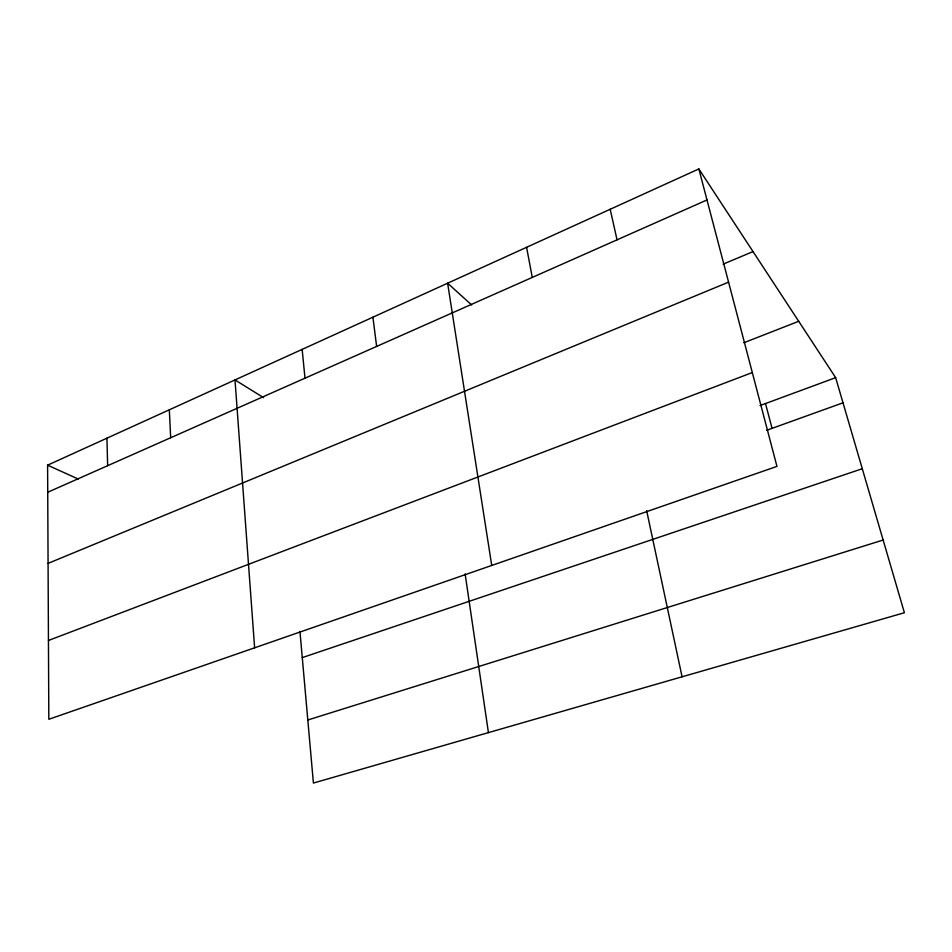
<?xml version="1.0" encoding="UTF-8"?>
<svg xmlns="http://www.w3.org/2000/svg" width="952" height="952" viewBox="0 0 952 952"><rect width="100%" height="100%" fill="white"/><g stroke="black" fill="none" stroke-linecap="round" stroke-linejoin="round"><path stroke-width="1.43" d="M698.851 168.944L776.951 466.397L48.826 719.284L47.6 465.171L698.851 168.944L835.654 377.658L904.4 612.731L313.41 783.056L299.951 631.426M47.731 492.255L706.991 199.956M723.103 264.156L753.02 251.59M48.076 563.382L728.577 282.149M743.881 342.744L798.704 321.288M48.445 640.482L752.306 372.553M760.017 405.576L835.654 377.658M766.515 430.352L843.008 402.803M302.272 657.606L862.286 468.729M307.817 719.986L883.135 540.022M47.6 465.171L78.266 479.034M263.609 397.662L235.001 379.931L254.624 647.812M471.633 304.949L447.63 283.22L491.732 565.452M765.503 403.553L772.06 428.352M610.196 209.273L617.039 239.833M646.646 510.653L682.072 676.801M526.587 247.306L532.275 277.425M465.123 573.877L488.424 732.612M372.922 317.195L376.623 346.433M302.153 349.384L304.997 378.194M169.325 409.8L170.682 437.742M106.933 438.182L107.647 465.683"/></g></svg>
